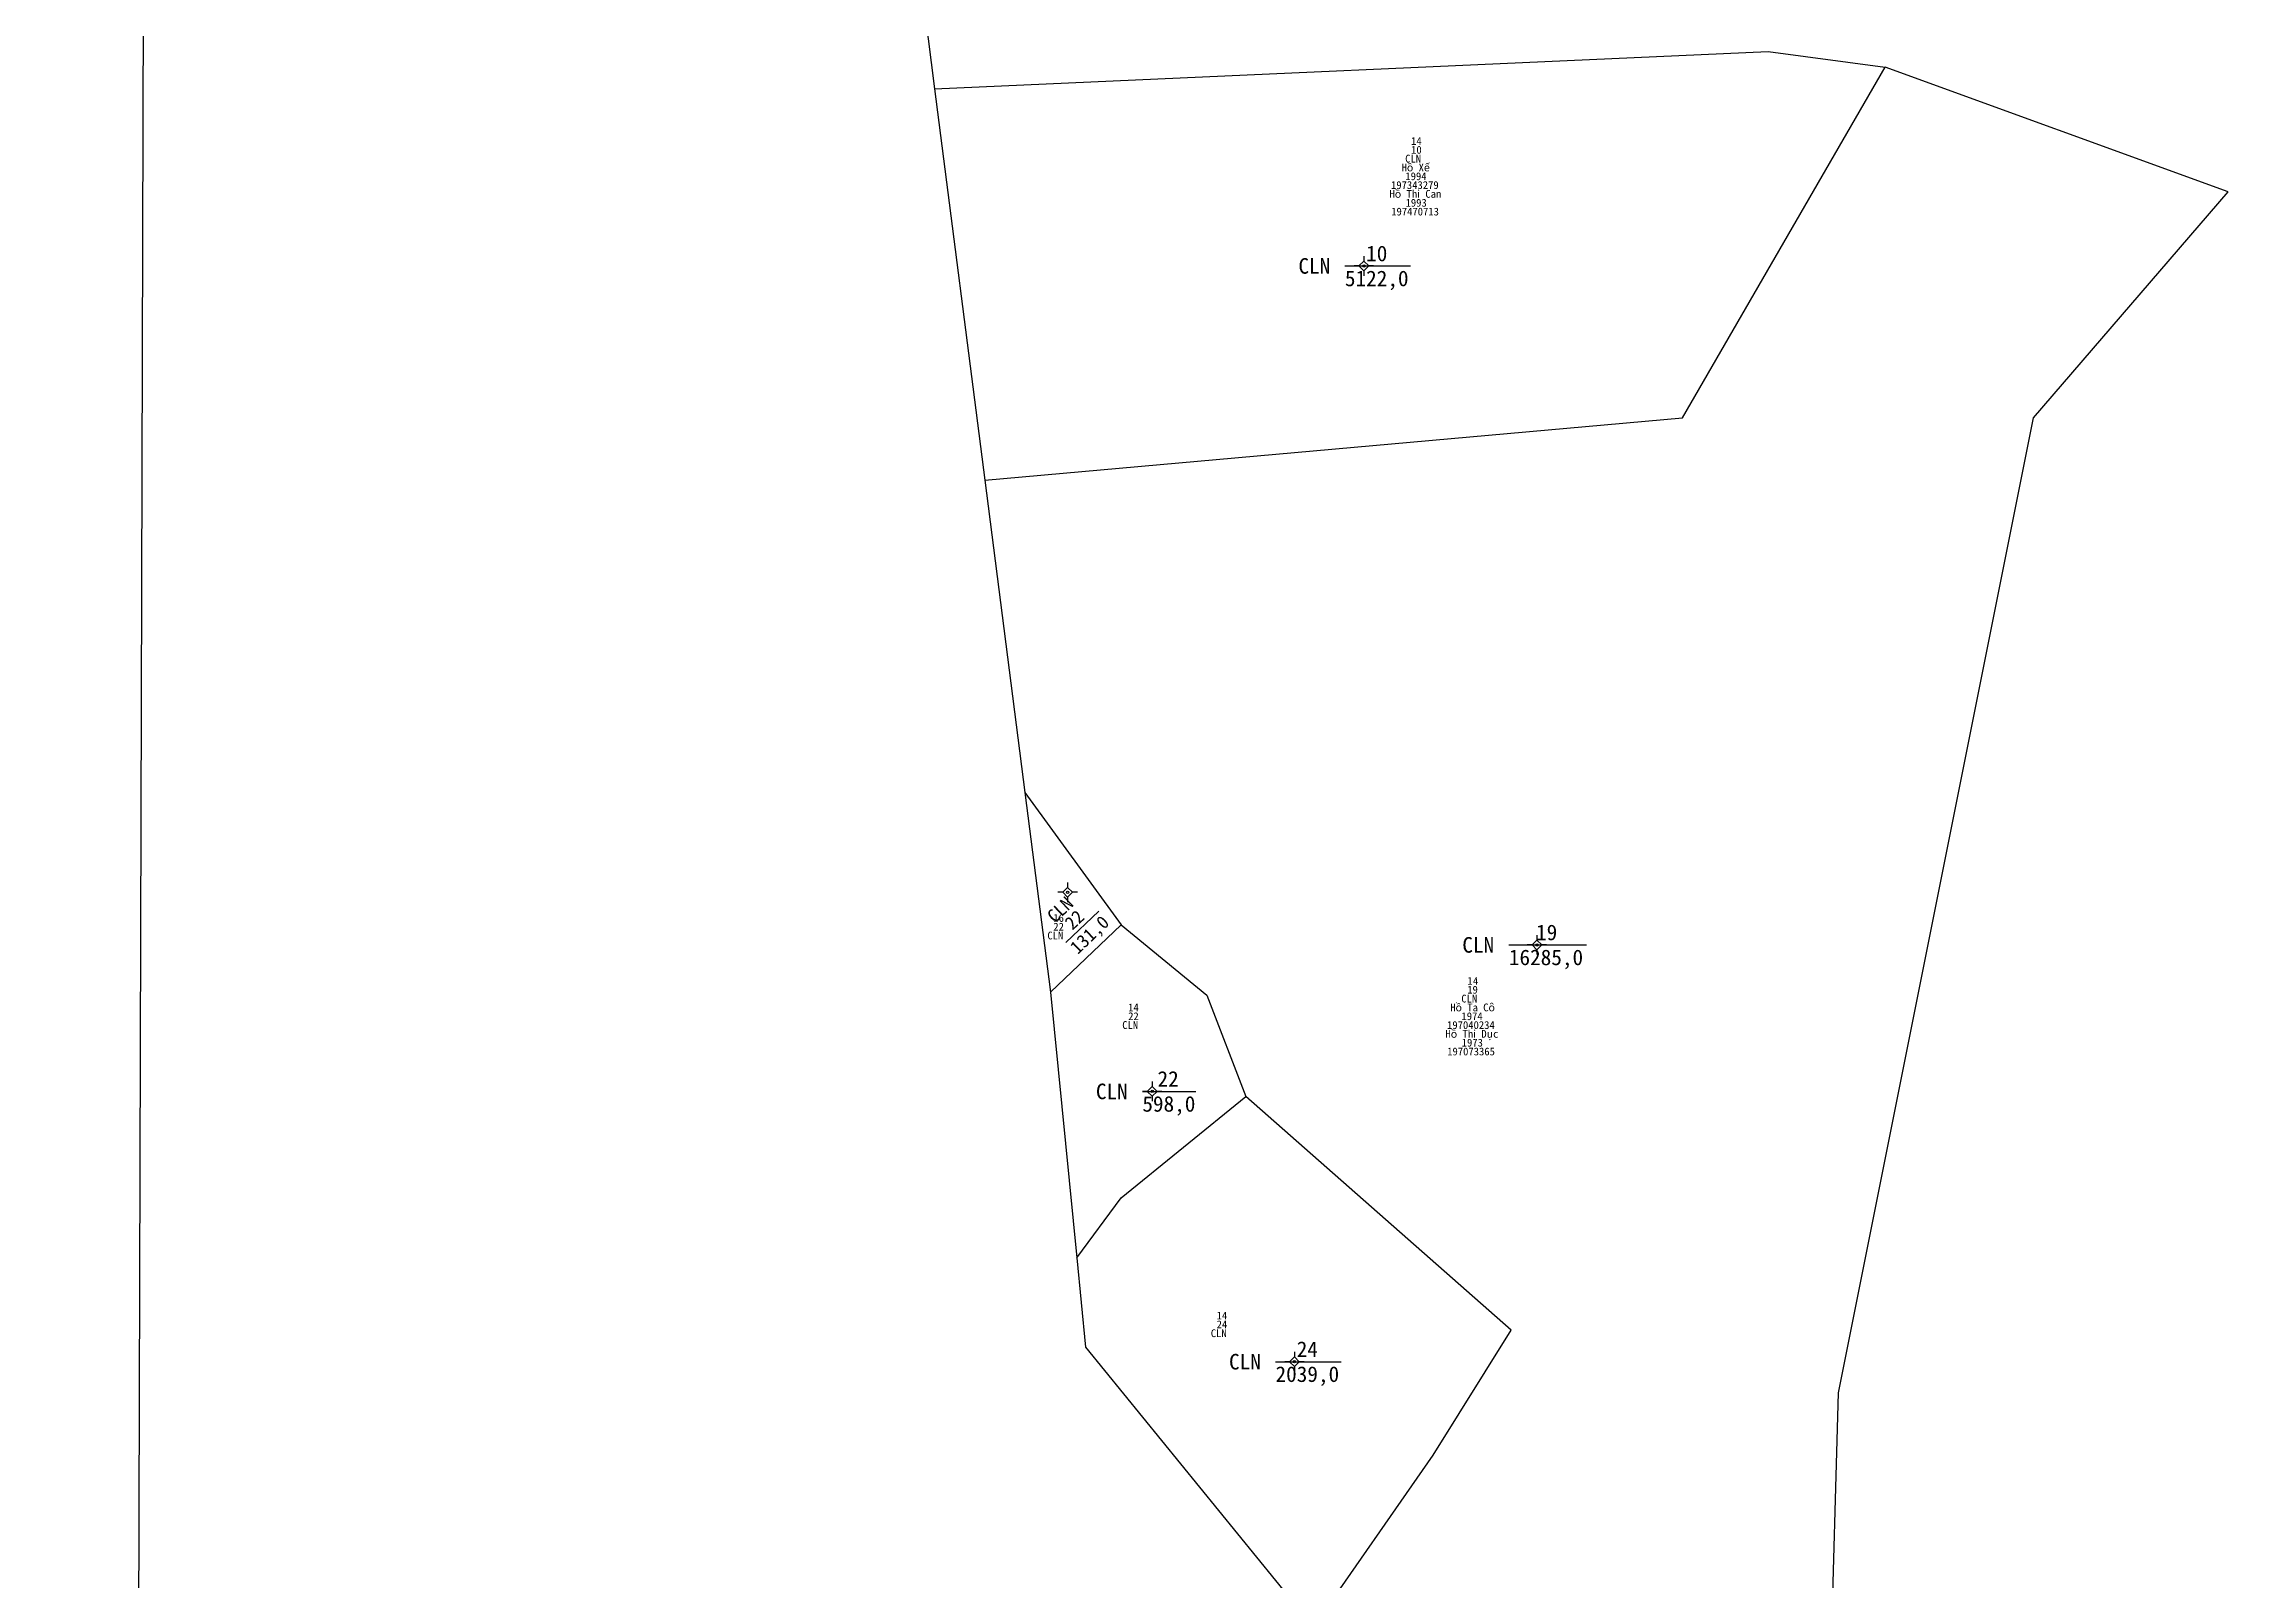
# Model space of a CAD drawing. Extents: x 552725 to 554329, y 1840125 to 1841713.
# Drawn here: x 553339.8 to 553620, y 1840783.9 to 1840981 of the extents above; entities that cross this region are included whole.
import ezdxf

# ---------------------------------------------------------------- set-up
doc = ezdxf.new("R2010")
doc.units = 0
for name, color, linetype in [('Level 10', 7, 'Continuous'), ('Level 11', 7, 'Continuous'), ('Level 13', 7, 'Continuous'), ('Level 17', 7, 'Continuous'), ('Level 2', 7, 'Continuous'), ('Level 4', 7, 'Continuous')]:
    doc.layers.add(name, color=color, linetype=linetype)

msp = doc.modelspace()

# ---------------------------------------------------------------- linework, layer by layer
at = {"layer": 'Level 10'}
for p, q in [((553452.8, 1840985), (553454.06, 1840975.21)), ((553454.06, 1840975.21), (553460.5, 1840925.01)), ((553460.5, 1840925.01), (553465.64, 1840884.99)), ((553465.64, 1840884.99), (553478, 1840868)), ((553465.64, 1840884.99), (553468.93, 1840859.35)), ((553468.93, 1840859.35), (553478, 1840868)), ((553468.93, 1840859.35), (553472.3, 1840825.28))]:
    msp.add_line(p, q, dxfattribs=at)
for points in [[(553429.65, 1841165.39), (553415.86, 1841272.78), (553396.22, 1841407.07), (553339.79, 1841396.49), (553353.36, 1841267.7), (553351.79, 1840718.37), (553398.64, 1840584.78), (553471.57, 1840460.16), (553528.5, 1840432.52)], [(553454.06, 1840975.21), (553561, 1840980), (553576, 1840978)], [(553460.5, 1840925.01), (553550, 1840933), (553576, 1840978)], [(553523.1, 1840752.86), (553530, 1840757), (553547, 1840771), (553569, 1840773), (553570, 1840808), (553595, 1840933), (553620, 1840962), (553576, 1840978)], [(553478, 1840868), (553489, 1840859), (553494, 1840846)], [(553472.3, 1840825.28), (553478, 1840833), (553494, 1840846)], [(553502.66, 1840777.95), (553518, 1840800), (553528, 1840816), (553494, 1840846)], [(553472.3, 1840825.28), (553473.43, 1840813.86), (553502.66, 1840777.95)]]:
    msp.add_lwpolyline(points, dxfattribs=at)
at = {"layer": 'Level 11'}
for p, q in [((553508.49, 1840952.5), (553507.87, 1840952.5)), ((553509.12, 1840953.12), (553508.49, 1840952.5)), ((553508.49, 1840952.5), (553509.12, 1840951.88)), ((553509.12, 1840953.75), (553509.12, 1840953.12)), ((553509.74, 1840952.5), (553509.12, 1840953.12)), ((553509.12, 1840951.88), (553509.74, 1840952.5)), ((553509.12, 1840951.88), (553509.12, 1840951.25)), ((553510.37, 1840952.5), (553509.74, 1840952.5)), ((553471.13, 1840873.42), (553471.13, 1840872.79)), ((553470.51, 1840872.17), (553469.88, 1840872.17)), ((553471.13, 1840872.79), (553470.51, 1840872.17)), ((553470.51, 1840872.17), (553471.13, 1840871.54)), ((553471.76, 1840872.17), (553471.13, 1840872.79)), ((553471.13, 1840871.54), (553471.76, 1840872.17)), ((553471.13, 1840871.54), (553471.13, 1840870.92)), ((553472.38, 1840872.17), (553471.76, 1840872.17)), ((553530.69, 1840865.43), (553530.06, 1840865.43)), ((553531.31, 1840866.05), (553530.69, 1840865.43)), ((553530.69, 1840865.43), (553531.31, 1840864.8)), ((553531.31, 1840866.68), (553531.31, 1840866.05)), ((553531.94, 1840865.43), (553531.31, 1840866.05)), ((553531.31, 1840864.8), (553531.94, 1840865.43)), ((553532.56, 1840865.43), (553531.94, 1840865.43)), ((553531.31, 1840864.8), (553531.31, 1840864.18)), ((553481.34, 1840846.64), (553480.72, 1840846.64)), ((553481.97, 1840847.27), (553481.34, 1840846.64)), ((553481.34, 1840846.64), (553481.97, 1840846.02)), ((553481.97, 1840847.89), (553481.97, 1840847.27)), ((553482.59, 1840846.64), (553481.97, 1840847.27)), ((553481.97, 1840846.02), (553482.59, 1840846.64)), ((553481.97, 1840846.02), (553481.97, 1840845.39)), ((553483.22, 1840846.64), (553482.59, 1840846.64)), ((553499.59, 1840811.98), (553498.97, 1840811.98)), ((553500.22, 1840812.6), (553499.59, 1840811.98)), ((553499.59, 1840811.98), (553500.22, 1840811.35)), ((553500.22, 1840813.23), (553500.22, 1840812.6)), ((553500.84, 1840811.98), (553500.22, 1840812.6)), ((553500.22, 1840811.35), (553500.84, 1840811.98)), ((553501.47, 1840811.98), (553500.84, 1840811.98)), ((553500.22, 1840811.35), (553500.22, 1840810.73))]:
    msp.add_line(p, q, dxfattribs=at)
for centre in [(553509.12, 1840952.5), (553471.13, 1840872.17), (553531.31, 1840865.43), (553481.97, 1840846.64), (553500.22, 1840811.98)]:
    msp.add_circle(centre, 0.15, dxfattribs=at)
at = {"layer": 'Level 13'}
for p, q in [((553506.69, 1840952.5), (553515.1, 1840952.5)), ((553470.89, 1840865.73), (553475.11, 1840869.75)), ((553527.72, 1840865.43), (553537.68, 1840865.43)), ((553480.71, 1840846.64), (553487.56, 1840846.64)), ((553497.79, 1840811.98), (553506.2, 1840811.98))]:
    msp.add_line(p, q, dxfattribs=at)

# ---------------------------------------------------------------- texts
for s, p in [('10', (553509.41, 1840953.1)), ('19', (553531.21, 1840866.03)), ('22', (553482.66, 1840847.24)), ('24', (553500.51, 1840812.58))]:
    msp.add_text(s, height=2, dxfattribs=at).set_placement(p)
msp.add_text('22', height=1.7, rotation=43.6422, dxfattribs=at).set_placement((553471.74, 1840867.24))
at = {"layer": 'Level 17'}
for s, p in [('14', (553515.18, 1840968.02)), ('Hồ Xế', (553513.96, 1840964.63)), ('CLN', (553514.42, 1840965.76)), ('10', (553515.18, 1840966.89)), ('197343279', (553512.6, 1840962.37)), ('1994', (553514.44, 1840963.5)), ('Hồ Thị Can', (553512.41, 1840961.24)), ('1993', (553514.47, 1840960.1)), ('197470713', (553512.63, 1840958.97)), ('22', (553469.29, 1840867.26)), ('16', (553469.29, 1840868.39)), ('CLN', (553468.53, 1840866.13)), ('1', (553522.38, 1840860.31)), ('19', (553522.38, 1840859.18)), ('4', (553523.12, 1840860.31)), ('22', (553478.89, 1840855.78)), ('14', (553478.89, 1840856.91)), ('Hồ Ta Cô', (553520.2, 1840856.91)), ('CLN', (553521.62, 1840858.04)), ('1974', (553521.64, 1840855.78)), ('CLN', (553478.13, 1840854.65)), ('Hồ Thị Dục', (553519.59, 1840853.52)), ('197040234', (553519.79, 1840854.65)), ('197073365', (553519.81, 1840851.26)), ('1973', (553521.67, 1840852.39)), ('24', (553490.24, 1840816.26)), ('14', (553490.24, 1840817.39)), ('CLN', (553489.49, 1840815.13))]:
    msp.add_text(s, height=1, dxfattribs=at).set_placement(p)
at = {"layer": 'Level 2'}
for p in [(553500.73, 1840951.5), (553521.75, 1840864.43), (553474.75, 1840845.64), (553491.83, 1840810.98)]:
    msp.add_text('CLN', height=2, dxfattribs=at).set_placement(p)
msp.add_text('CLN', height=1.7, rotation=43.6422, dxfattribs=at).set_placement((553469.48, 1840868.14))
at = {"layer": 'Level 4'}
for s, p in [('5122,0', (553506.69, 1840949.9)), ('16285,0', (553527.72, 1840862.83)), ('598,0', (553480.71, 1840844.04)), ('2039,0', (553497.79, 1840809.38))]:
    msp.add_text(s, height=2, dxfattribs=at).set_placement(p)
msp.add_text('131,0', height=1.7, rotation=43.6422, dxfattribs=at).set_placement((553472.42, 1840864.13))

doc.saveas('drawing.dxf')
